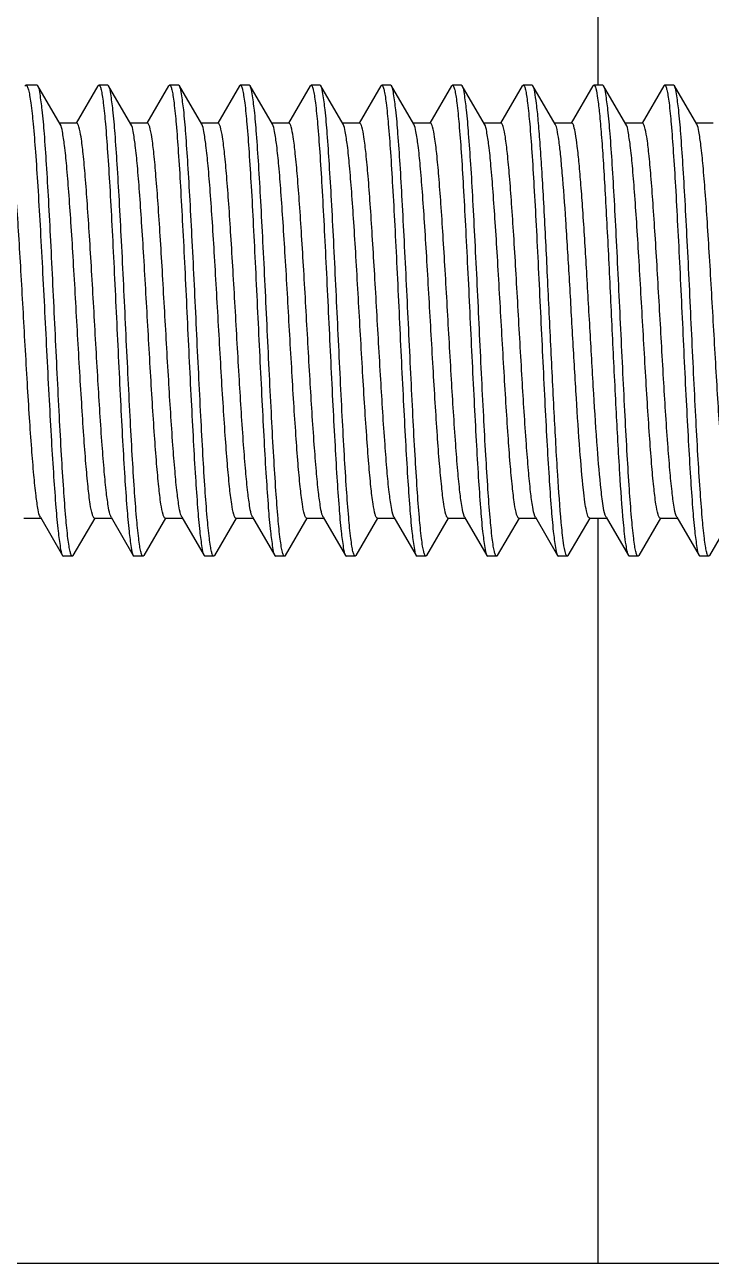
# Model space of a CAD drawing. Extents: x 27938 to 1507990, y 110129 to 923079.
# Drawn here: x 529114.6 to 529244.2, y 358398.4 to 358632.2 of the extents above; entities that cross this region are included whole.
import ezdxf

# ---------------------------------------------------------------- set-up
doc = ezdxf.new("R2010")
doc.units = 0
doc.header["$LTSCALE"] = 1000
doc.header["$MEASUREMENT"] = 0

msp = doc.modelspace()

# ---------------------------------------------------------------- linework, layer by layer
at = {"linetype": 'Continuous'}
for p, q in [((529222.79, 358620.85), (529222.79, 358754.31)), ((529114.6, 358620.66), (529114.81, 358620.85)), ((529116.91, 358620.85), (529114.81, 358620.85)), ((529116.91, 358620.85), (529114.81, 358620.85)), ((529114.81, 358620.85), (529114.84, 358620.84)), ((529117.08, 358620.7), (529116.91, 358620.85)), ((529121.29, 358613.46), (529117.08, 358620.7)), ((529128.41, 358620.69), (529124.32, 358613.64)), ((529128.41, 358620.69), (529128.58, 358620.85)), ((529130.26, 358620.85), (529128.58, 358620.85)), ((529130.26, 358620.85), (529128.58, 358620.85)), ((529128.58, 358620.85), (529128.61, 358620.84)), ((529130.43, 358620.7), (529130.26, 358620.85)), ((529134.64, 358613.46), (529130.43, 358620.7)), ((529141.75, 358620.69), (529137.66, 358613.64)), ((529141.75, 358620.69), (529141.93, 358620.85)), ((529143.6, 358620.85), (529141.93, 358620.85)), ((529143.6, 358620.85), (529141.93, 358620.85)), ((529141.93, 358620.85), (529141.95, 358620.84)), ((529143.78, 358620.7), (529143.6, 358620.85)), ((529147.99, 358613.46), (529143.78, 358620.7)), ((529155.1, 358620.69), (529151.01, 358613.64)), ((529155.1, 358620.69), (529155.28, 358620.85)), ((529156.95, 358620.85), (529155.28, 358620.85)), ((529156.95, 358620.85), (529155.28, 358620.85)), ((529155.28, 358620.85), (529155.3, 358620.84)), ((529157.12, 358620.7), (529156.95, 358620.85)), ((529161.33, 358613.46), (529157.12, 358620.7)), ((529168.45, 358620.69), (529164.36, 358613.64)), ((529168.45, 358620.69), (529168.62, 358620.85)), ((529170.29, 358620.85), (529168.62, 358620.85)), ((529170.29, 358620.85), (529168.62, 358620.85)), ((529168.62, 358620.85), (529168.65, 358620.84)), ((529170.47, 358620.7), (529170.29, 358620.85)), ((529174.68, 358613.46), (529170.47, 358620.7)), ((529181.79, 358620.69), (529177.7, 358613.64)), ((529181.79, 358620.69), (529181.97, 358620.85)), ((529183.64, 358620.85), (529181.97, 358620.85)), ((529183.64, 358620.85), (529181.97, 358620.85)), ((529181.97, 358620.85), (529181.99, 358620.84)), ((529183.81, 358620.7), (529183.64, 358620.85)), ((529188.03, 358613.46), (529183.81, 358620.7)), ((529195.14, 358620.69), (529191.05, 358613.64)), ((529195.14, 358620.69), (529195.31, 358620.85)), ((529196.99, 358620.85), (529195.31, 358620.85)), ((529196.99, 358620.85), (529195.31, 358620.85)), ((529195.31, 358620.85), (529195.34, 358620.84)), ((529197.16, 358620.7), (529196.99, 358620.85)), ((529201.37, 358613.46), (529197.16, 358620.7)), ((529208.49, 358620.69), (529204.4, 358613.64)), ((529208.49, 358620.69), (529208.66, 358620.85)), ((529210.33, 358620.85), (529208.66, 358620.85)), ((529210.33, 358620.85), (529208.66, 358620.85)), ((529208.66, 358620.85), (529208.69, 358620.84)), ((529210.51, 358620.7), (529210.33, 358620.85)), ((529214.72, 358613.46), (529210.51, 358620.7)), ((529221.83, 358620.69), (529217.74, 358613.64)), ((529221.83, 358620.69), (529222.01, 358620.85)), ((529223.68, 358620.85), (529222.01, 358620.85)), ((529223.68, 358620.85), (529222.01, 358620.85)), ((529222.01, 358620.85), (529222.03, 358620.84)), ((529223.85, 358620.7), (529223.68, 358620.85)), ((529228.06, 358613.46), (529223.85, 358620.7)), ((529235.18, 358620.69), (529231.09, 358613.64)), ((529235.18, 358620.69), (529235.35, 358620.85)), ((529237.03, 358620.85), (529235.35, 358620.85)), ((529237.03, 358620.85), (529235.35, 358620.85)), ((529235.35, 358620.85), (529235.38, 358620.84)), ((529237.2, 358620.7), (529237.03, 358620.85)), ((529241.41, 358613.46), (529237.2, 358620.7)), ((529124.42, 358613.64), (529121.19, 358613.64)), ((529137.77, 358613.64), (529134.54, 358613.64)), ((529151.12, 358613.64), (529147.88, 358613.64)), ((529164.46, 358613.64), (529161.23, 358613.64)), ((529177.81, 358613.64), (529174.58, 358613.64)), ((529191.15, 358613.64), (529187.92, 358613.64)), ((529204.5, 358613.64), (529201.27, 358613.64)), ((529217.85, 358613.64), (529214.61, 358613.64)), ((529231.19, 358613.64), (529227.96, 358613.64)), ((529244.54, 358613.64), (529241.31, 358613.64)), ((529114.41, 358539.06), (529117.64, 358539.06)), ((529117.54, 358539.24), (529121.72, 358532.03)), ((529123.76, 358532.02), (529127.86, 358539.08)), ((529127.76, 358539.08), (529130.99, 358539.08)), ((529130.89, 358539.26), (529130.81, 358539.43)), ((529130.89, 358539.26), (529135.08, 358532.02)), ((529137.1, 358532.02), (529141.21, 358539.08)), ((529141.11, 358539.08), (529144.34, 358539.08)), ((529144.23, 358539.26), (529144.15, 358539.43)), ((529144.23, 358539.26), (529148.43, 358532.02)), ((529150.45, 358532.02), (529154.56, 358539.08)), ((529154.45, 358539.08), (529157.68, 358539.08)), ((529157.58, 358539.26), (529157.49, 358539.44)), ((529157.58, 358539.26), (529161.77, 358532.02)), ((529163.8, 358532.02), (529167.9, 358539.08)), ((529167.8, 358539.08), (529171.03, 358539.08)), ((529170.93, 358539.26), (529170.83, 358539.45)), ((529170.93, 358539.26), (529175.12, 358532.02)), ((529177.14, 358532.02), (529181.25, 358539.08)), ((529181.14, 358539.08), (529184.38, 358539.08)), ((529184.27, 358539.26), (529184.18, 358539.46)), ((529184.27, 358539.26), (529188.47, 358532.02)), ((529190.49, 358532.02), (529194.59, 358539.08)), ((529194.49, 358539.08), (529197.72, 358539.08)), ((529197.62, 358539.26), (529197.52, 358539.47)), ((529197.62, 358539.26), (529201.81, 358532.02)), ((529203.83, 358532.02), (529207.94, 358539.08)), ((529207.84, 358539.08), (529211.07, 358539.08)), ((529210.96, 358539.26), (529210.86, 358539.48)), ((529210.96, 358539.26), (529215.16, 358532.02)), ((529217.18, 358532.02), (529221.29, 358539.08)), ((529221.18, 358539.08), (529224.42, 358539.08)), ((529222.79, 358398.41), (529222.79, 358539.08)), ((529224.31, 358539.26), (529228.51, 358532.02)), ((529230.53, 358532.02), (529234.63, 358539.08)), ((529234.53, 358539.08), (529237.76, 358539.08)), ((529237.66, 358539.26), (529237.55, 358539.5)), ((529237.66, 358539.26), (529241.85, 358532.02)), ((529243.87, 358532.02), (529247.98, 358539.08)), ((529121.72, 358532.03), (529121.9, 358531.87)), ((529123.58, 358531.87), (529121.9, 358531.87)), ((529123.58, 358531.87), (529121.9, 358531.87)), ((529123.58, 358531.87), (529123.56, 358531.87)), ((529123.76, 358532.02), (529123.58, 358531.87)), ((529135.08, 358532.02), (529135.26, 358531.87)), ((529136.93, 358531.87), (529135.26, 358531.87)), ((529136.93, 358531.87), (529135.26, 358531.87)), ((529136.93, 358531.87), (529136.9, 358531.87)), ((529137.1, 358532.02), (529136.93, 358531.87)), ((529148.43, 358532.02), (529148.6, 358531.87)), ((529150.27, 358531.87), (529148.6, 358531.87)), ((529150.27, 358531.87), (529148.6, 358531.87)), ((529150.27, 358531.87), (529150.25, 358531.87)), ((529150.45, 358532.02), (529150.27, 358531.87)), ((529161.77, 358532.02), (529161.95, 358531.87)), ((529163.62, 358531.87), (529161.95, 358531.87)), ((529163.62, 358531.87), (529161.95, 358531.87)), ((529163.8, 358532.02), (529163.74, 358531.94)), ((529175.12, 358532.02), (529175.3, 358531.87)), ((529176.97, 358531.87), (529175.3, 358531.87)), ((529176.97, 358531.87), (529175.3, 358531.87)), ((529176.97, 358531.87), (529176.94, 358531.87)), ((529177.14, 358532.02), (529176.97, 358531.87)), ((529188.47, 358532.02), (529188.64, 358531.87)), ((529190.31, 358531.87), (529188.64, 358531.87)), ((529190.31, 358531.87), (529188.64, 358531.87)), ((529190.31, 358531.87), (529190.29, 358531.87)), ((529190.49, 358532.02), (529190.31, 358531.87)), ((529201.81, 358532.02), (529201.99, 358531.87)), ((529203.66, 358531.87), (529201.99, 358531.87)), ((529203.66, 358531.87), (529201.99, 358531.87)), ((529203.66, 358531.87), (529203.64, 358531.87)), ((529203.83, 358532.02), (529203.66, 358531.87)), ((529215.16, 358532.02), (529215.33, 358531.87)), ((529217.01, 358531.87), (529215.33, 358531.87)), ((529217.01, 358531.87), (529215.33, 358531.87)), ((529217.18, 358532.02), (529217.01, 358531.87)), ((529228.51, 358532.02), (529228.68, 358531.87)), ((529230.35, 358531.87), (529228.68, 358531.87)), ((529230.35, 358531.87), (529228.68, 358531.87)), ((529230.35, 358531.87), (529230.33, 358531.87)), ((529230.53, 358532.02), (529230.35, 358531.87)), ((529241.85, 358532.02), (529242.03, 358531.87)), ((529243.7, 358531.87), (529242.03, 358531.87)), ((529243.7, 358531.87), (529242.03, 358531.87)), ((529243.7, 358531.87), (529243.67, 358531.87)), ((529243.87, 358532.02), (529243.7, 358531.87)), ((525909.35, 358398.41), (529265.15, 358398.41))]:
    msp.add_line(p, q, dxfattribs=at)
for points, knots in [([(529114.84, 358620.84), (529114.95, 358620.82), (529115.14, 358620.47), (529115.33, 358619.84), (529115.54, 358618.77), (529115.86, 358616.64), (529116.23, 358613.06), (529116.65, 358607.83), (529117.08, 358601.45), (529117.5, 358594.17), (529117.93, 358586.24), (529118.49, 358575.23), (529119.03, 358564.33), (529119.6, 358553.96), (529120.01, 358547.21), (529120.43, 358541.51), (529120.79, 358537.05), (529121.23, 358534.06), (529121.45, 358532.48), (529121.72, 358532.03)], [0, 0, 0, 0, 0.003757, 0.011459, 0.023431, 0.039645, 0.084295, 0.143914, 0.216389, 0.299127, 0.389148, 0.483213, 0.6699, 0.755792, 0.832518, 0.897325, 0.947898, 0.982465, 1, 1, 1, 1]), ([(529123.56, 358531.87), (529123.45, 358531.9), (529123.29, 358532.26), (529123.12, 358532.88), (529122.92, 358533.95), (529122.63, 358536.08), (529122.29, 358539.66), (529121.9, 358544.91), (529121.51, 358551.29), (529121.11, 358558.58), (529120.72, 358566.51), (529120.19, 358577.53), (529119.67, 358588.43), (529119.13, 358598.81), (529118.74, 358605.56), (529118.34, 358611.24), (529117.98, 358615.7), (529117.56, 358618.67), (529117.34, 358620.25), (529117.08, 358620.7)], [0, 0, 0, 0, 0.003606, 0.011247, 0.023193, 0.039402, 0.084085, 0.143775, 0.216346, 0.299193, 0.389328, 0.483499, 0.670339, 0.756262, 0.83298, 0.897737, 0.948216, 0.982646, 1, 1, 1, 1]), ([(529128.61, 358620.84), (529128.71, 358620.82), (529128.88, 358620.46), (529129.05, 358619.84), (529129.25, 358618.76), (529129.54, 358616.63), (529129.88, 358613.05), (529130.26, 358607.81), (529130.66, 358601.43), (529131.05, 358594.14), (529131.45, 358586.21), (529131.98, 358575.19), (529132.49, 358564.29), (529133.04, 358553.92), (529133.43, 358547.16), (529133.83, 358541.48), (529134.18, 358537.02), (529134.6, 358534.05), (529134.82, 358532.47), (529135.08, 358532.02)], [0, 0, 0, 0, 0.003609, 0.011254, 0.023202, 0.039414, 0.084098, 0.143785, 0.216347, 0.299182, 0.389307, 0.483468, 0.670283, 0.756201, 0.832921, 0.897684, 0.948173, 0.982621, 1, 1, 1, 1]), ([(529136.9, 358531.87), (529136.8, 358531.9), (529136.63, 358532.26), (529136.46, 358532.88), (529136.27, 358533.95), (529135.98, 358536.08), (529135.64, 358539.66), (529135.25, 358544.91), (529134.86, 358551.29), (529134.46, 358558.58), (529134.06, 358566.51), (529133.53, 358577.54), (529133.02, 358588.43), (529132.47, 358598.81), (529132.08, 358605.56), (529131.68, 358611.25), (529131.33, 358615.7), (529130.91, 358618.67), (529130.69, 358620.25), (529130.43, 358620.7)], [0, 0, 0, 0, 0.003606, 0.011248, 0.023196, 0.039406, 0.08409, 0.14378, 0.216353, 0.299202, 0.389339, 0.483509, 0.670349, 0.756274, 0.832992, 0.897745, 0.94822, 0.982647, 1, 1, 1, 1]), ([(529141.95, 358620.84), (529142.06, 358620.82), (529142.22, 358620.46), (529142.4, 358619.84), (529142.59, 358618.76), (529142.88, 358616.63), (529143.22, 358613.05), (529143.61, 358607.81), (529144, 358601.43), (529144.4, 358594.14), (529144.8, 358586.21), (529145.32, 358575.19), (529145.84, 358564.29), (529146.38, 358553.92), (529146.77, 358547.16), (529147.17, 358541.48), (529147.53, 358537.02), (529147.95, 358534.05), (529148.17, 358532.47), (529148.43, 358532.02)], [0, 0, 0, 0, 0.00361, 0.011255, 0.023203, 0.039413, 0.084095, 0.143779, 0.21634, 0.299177, 0.389304, 0.483466, 0.67028, 0.7562, 0.832922, 0.897683, 0.948172, 0.982621, 1, 1, 1, 1]), ([(529150.25, 358531.87), (529150.15, 358531.9), (529149.98, 358532.26), (529149.81, 358532.88), (529149.61, 358533.95), (529149.32, 358536.09), (529148.98, 358539.67), (529148.59, 358544.91), (529148.2, 358551.29), (529147.81, 358558.58), (529147.41, 358566.51), (529146.88, 358577.54), (529146.37, 358588.43), (529145.82, 358598.81), (529145.43, 358605.56), (529145.03, 358611.24), (529144.68, 358615.7), (529144.25, 358618.67), (529144.04, 358620.25), (529143.78, 358620.7)], [0, 0, 0, 0, 0.003608, 0.011252, 0.023201, 0.039413, 0.084102, 0.143795, 0.216368, 0.299214, 0.389348, 0.483518, 0.670348, 0.756266, 0.832983, 0.897738, 0.948215, 0.982646, 1, 1, 1, 1]), ([(529155.3, 358620.84), (529155.41, 358620.82), (529155.57, 358620.46), (529155.74, 358619.83), (529155.94, 358618.76), (529156.23, 358616.63), (529156.57, 358613.05), (529156.96, 358607.81), (529157.35, 358601.42), (529157.75, 358594.14), (529158.14, 358586.2), (529158.67, 358575.18), (529159.19, 358564.29), (529159.73, 358553.91), (529160.12, 358547.16), (529160.52, 358541.48), (529160.87, 358537.02), (529161.3, 358534.05), (529161.52, 358532.47), (529161.77, 358532.02)], [0, 0, 0, 0, 0.003613, 0.011263, 0.023216, 0.039432, 0.084123, 0.143814, 0.216379, 0.299214, 0.389334, 0.48349, 0.670297, 0.756209, 0.832924, 0.897683, 0.948172, 0.982621, 1, 1, 1, 1]), ([(529163.62, 358531.87), (529163.53, 358531.87), (529163.33, 358532.21), (529163.18, 358532.79), (529162.98, 358533.82), (529162.69, 358535.91), (529162.35, 358539.44), (529161.96, 358544.65), (529161.56, 358551.01), (529161.17, 358558.3), (529160.77, 358566.24), (529160.37, 358574.55), (529159.97, 358582.93), (529159.57, 358591.07), (529159.17, 358598.67), (529158.78, 358605.46), (529158.38, 358611.18), (529158.03, 358615.67), (529157.6, 358618.66), (529157.38, 358620.25), (529157.12, 358620.7)], [0, 0, 0, 0, 0.00322, 0.0104, 0.021911, 0.037724, 0.081755, 0.140992, 0.213311, 0.2961, 0.386351, 0.480779, 0.575948, 0.668406, 0.754791, 0.831959, 0.897113, 0.947909, 0.982553, 1, 1, 1, 1]), ([(529168.65, 358620.84), (529168.75, 358620.82), (529168.92, 358620.46), (529169.09, 358619.83), (529169.28, 358618.76), (529169.57, 358616.63), (529169.92, 358613.05), (529170.3, 358607.81), (529170.7, 358601.43), (529171.09, 358594.14), (529171.49, 358586.21), (529172.02, 358575.19), (529172.53, 358564.29), (529173.08, 358553.91), (529173.47, 358547.16), (529173.87, 358541.48), (529174.22, 358537.02), (529174.64, 358534.05), (529174.86, 358532.47), (529175.12, 358532.02)], [0, 0, 0, 0, 0.003611, 0.011258, 0.023208, 0.03942, 0.084105, 0.14379, 0.216353, 0.299191, 0.389315, 0.483472, 0.67029, 0.756211, 0.83293, 0.897689, 0.948176, 0.982622, 1, 1, 1, 1]), ([(529176.94, 358531.87), (529176.84, 358531.9), (529176.67, 358532.26), (529176.5, 358532.88), (529176.31, 358533.95), (529176.02, 358536.08), (529175.67, 358539.66), (529175.29, 358544.91), (529174.89, 358551.29), (529174.5, 358558.58), (529174.1, 358566.51), (529173.57, 358577.53), (529173.06, 358588.43), (529172.51, 358598.81), (529172.12, 358605.56), (529171.72, 358611.24), (529171.37, 358615.7), (529170.95, 358618.67), (529170.73, 358620.25), (529170.47, 358620.7)], [0, 0, 0, 0, 0.003604, 0.011244, 0.023189, 0.039398, 0.084082, 0.143773, 0.216343, 0.29919, 0.389329, 0.483504, 0.67034, 0.756264, 0.832985, 0.897741, 0.948217, 0.982646, 1, 1, 1, 1]), ([(529181.99, 358620.84), (529182.1, 358620.82), (529182.26, 358620.46), (529182.44, 358619.83), (529182.63, 358618.76), (529182.92, 358616.63), (529183.26, 358613.05), (529183.65, 358607.81), (529184.04, 358601.43), (529184.44, 358594.14), (529184.83, 358586.21), (529185.36, 358575.19), (529185.88, 358564.29), (529186.42, 358553.92), (529186.81, 358547.16), (529187.21, 358541.48), (529187.57, 358537.02), (529187.99, 358534.05), (529188.21, 358532.47), (529188.47, 358532.02)], [0, 0, 0, 0, 0.003611, 0.011257, 0.023207, 0.039418, 0.084101, 0.143787, 0.21635, 0.299186, 0.389306, 0.483464, 0.670281, 0.756199, 0.832917, 0.89768, 0.948171, 0.982621, 1, 1, 1, 1]), ([(529190.29, 358531.87), (529190.18, 358531.9), (529190.02, 358532.26), (529189.85, 358532.88), (529189.65, 358533.95), (529189.36, 358536.08), (529189.02, 358539.66), (529188.63, 358544.91), (529188.24, 358551.29), (529187.84, 358558.58), (529187.45, 358566.51), (529186.92, 358577.53), (529186.4, 358588.43), (529185.86, 358598.81), (529185.47, 358605.56), (529185.07, 358611.24), (529184.72, 358615.7), (529184.29, 358618.67), (529184.07, 358620.25), (529183.81, 358620.7)], [0, 0, 0, 0, 0.003605, 0.011246, 0.023191, 0.0394, 0.084084, 0.143776, 0.216347, 0.299194, 0.38933, 0.483503, 0.670342, 0.756264, 0.832983, 0.89774, 0.948218, 0.982647, 1, 1, 1, 1]), ([(529195.34, 358620.84), (529195.44, 358620.82), (529195.61, 358620.46), (529195.78, 358619.83), (529195.98, 358618.76), (529196.27, 358616.63), (529196.61, 358613.05), (529197, 358607.81), (529197.39, 358601.43), (529197.78, 358594.14), (529198.18, 358586.21), (529198.71, 358575.19), (529199.22, 358564.29), (529199.77, 358553.92), (529200.16, 358547.16), (529200.56, 358541.48), (529200.91, 358537.02), (529201.34, 358534.05), (529201.55, 358532.47), (529201.81, 358532.02)], [0, 0, 0, 0, 0.00361, 0.011256, 0.023205, 0.039417, 0.084101, 0.143788, 0.216352, 0.299186, 0.389308, 0.483468, 0.670285, 0.756201, 0.83292, 0.897682, 0.948173, 0.982622, 1, 1, 1, 1]), ([(529203.64, 358531.87), (529203.53, 358531.9), (529203.36, 358532.26), (529203.19, 358532.88), (529203, 358533.95), (529202.71, 358536.08), (529202.37, 358539.66), (529201.98, 358544.91), (529201.59, 358551.29), (529201.19, 358558.58), (529200.79, 358566.51), (529200.27, 358577.53), (529199.75, 358588.43), (529199.21, 358598.81), (529198.82, 358605.56), (529198.41, 358611.24), (529198.06, 358615.7), (529197.64, 358618.67), (529197.42, 358620.25), (529197.16, 358620.7)], [0, 0, 0, 0, 0.003606, 0.011247, 0.023193, 0.039402, 0.084085, 0.143775, 0.216347, 0.299194, 0.389328, 0.483499, 0.670339, 0.756262, 0.83298, 0.897737, 0.948216, 0.982646, 1, 1, 1, 1]), ([(529208.69, 358620.84), (529208.79, 358620.82), (529208.96, 358620.46), (529209.13, 358619.84), (529209.32, 358618.76), (529209.61, 358616.63), (529209.95, 358613.05), (529210.34, 358607.81), (529210.73, 358601.43), (529211.13, 358594.14), (529211.53, 358586.21), (529212.05, 358575.19), (529212.57, 358564.29), (529213.11, 358553.92), (529213.5, 358547.16), (529213.91, 358541.48), (529214.26, 358537.02), (529214.68, 358534.05), (529214.9, 358532.47), (529215.16, 358532.02)], [0, 0, 0, 0, 0.003609, 0.011254, 0.023202, 0.039413, 0.084098, 0.143785, 0.216347, 0.299181, 0.389307, 0.483468, 0.670283, 0.7562, 0.832921, 0.897683, 0.948173, 0.982621, 1, 1, 1, 1]), ([(529215.86, 358538.23), (529215.58, 358541.22), (529215.1, 358548.15), (529214.48, 358559.6), (529213.84, 358572.7), (529213.2, 358586.15), (529212.66, 358596.99), (529212.2, 358604.84), (529211.88, 358609.77), (529211.55, 358613.87), (529211.24, 358617.06), (529210.91, 358619.22), (529210.7, 358620.36), (529210.51, 358620.7)], [0, 0, 0, 0, 0.108797, 0.252163, 0.416078, 0.584483, 0.740878, 0.809691, 0.869935, 0.920138, 0.959081, 0.985857, 1, 1, 1, 1]), ([(529222.03, 358620.84), (529222.11, 358620.82), (529222.26, 358620.57), (529222.51, 358619.78), (529222.79, 358618), (529223.11, 358615.14), (529223.44, 358611.23), (529223.78, 358606.43), (529224.11, 358600.84), (529224.45, 358594.61), (529224.91, 358585.51), (529225.46, 358573.84), (529226.11, 358560.34), (529226.76, 358548.5), (529227.24, 358541.32), (529227.53, 358538.23)], [0, 0, 0, 0, 0.003066, 0.009179, 0.031386, 0.066684, 0.114239, 0.172843, 0.240983, 0.316896, 0.398604, 0.570787, 0.739704, 0.887881, 1, 1, 1, 1]), ([(529230.33, 358531.87), (529230.22, 358531.9), (529230.06, 358532.26), (529229.89, 358532.88), (529229.69, 358533.95), (529229.4, 358536.09), (529229.06, 358539.67), (529228.67, 358544.91), (529228.28, 358551.29), (529227.88, 358558.58), (529227.49, 358566.52), (529226.96, 358577.54), (529226.44, 358588.43), (529225.9, 358598.81), (529225.51, 358605.56), (529225.11, 358611.24), (529224.75, 358615.7), (529224.33, 358618.67), (529224.11, 358620.25), (529223.85, 358620.7)], [0, 0, 0, 0, 0.003608, 0.011253, 0.023202, 0.039415, 0.084106, 0.143801, 0.216374, 0.299221, 0.389354, 0.483524, 0.670354, 0.756271, 0.832987, 0.89774, 0.948216, 0.982646, 1, 1, 1, 1]), ([(529235.38, 358620.84), (529235.48, 358620.82), (529235.65, 358620.46), (529235.82, 358619.83), (529236.02, 358618.76), (529236.31, 358616.63), (529236.65, 358613.05), (529237.03, 358607.81), (529237.43, 358601.42), (529237.82, 358594.14), (529238.22, 358586.2), (529238.75, 358575.18), (529239.26, 358564.29), (529239.81, 358553.92), (529240.2, 358547.16), (529240.6, 358541.48), (529240.95, 358537.02), (529241.37, 358534.05), (529241.59, 358532.47), (529241.85, 358532.02)], [0, 0, 0, 0, 0.003613, 0.011262, 0.023215, 0.039429, 0.084119, 0.143808, 0.216372, 0.299207, 0.389327, 0.483483, 0.670291, 0.756204, 0.832921, 0.897681, 0.948171, 0.982621, 1, 1, 1, 1]), ([(529243.67, 358531.87), (529243.57, 358531.9), (529243.4, 358532.26), (529243.23, 358532.88), (529243.04, 358533.95), (529242.75, 358536.08), (529242.41, 358539.66), (529242.02, 358544.9), (529241.62, 358551.29), (529241.23, 358558.58), (529240.83, 358566.51), (529240.3, 358577.53), (529239.79, 358588.43), (529239.24, 358598.81), (529238.85, 358605.56), (529238.45, 358611.24), (529238.1, 358615.7), (529237.68, 358618.67), (529237.46, 358620.25), (529237.2, 358620.7)], [0, 0, 0, 0, 0.003604, 0.011244, 0.023189, 0.039397, 0.084077, 0.143765, 0.216335, 0.299184, 0.389325, 0.4835, 0.670337, 0.756263, 0.832984, 0.89774, 0.948216, 0.982646, 1, 1, 1, 1]), ([(529117.54, 358539.24), (529117.3, 358539.65), (529117.05, 358541.06), (529116.64, 358543.69), (529116.27, 358547.57), (529115.87, 358552.48), (529115.48, 358558.27), (529114.93, 358567.11), (529114.41, 358576.36), (529113.88, 358585.67), (529113.49, 358592.33), (529113.09, 358598.43), (529112.7, 358603.74), (529112.31, 358608.09), (529111.95, 358611.28), (529111.6, 358613.26), (529111.34, 358614.11), (529111.14, 358614.38), (529111.05, 358614.38)], [0, 0, 0, 0, 0.019043, 0.055063, 0.107001, 0.173025, 0.250754, 0.337372, 0.524516, 0.618282, 0.707667, 0.789473, 0.860794, 0.919118, 0.962435, 0.989361, 0.996538, 1, 1, 1, 1]), ([(529127.76, 358539.08), (529127.67, 358539.08), (529127.48, 358539.34), (529127.21, 358540.2), (529126.86, 358542.17), (529126.49, 358545.35), (529126.1, 358549.68), (529125.71, 358554.96), (529125.32, 358561.02), (529124.92, 358567.63), (529124.39, 358576.85), (529123.88, 358585.99), (529123.34, 358594.71), (529122.94, 358600.42), (529122.55, 358605.26), (529122.18, 358609.07), (529121.78, 358611.67), (529121.53, 358613.05), (529121.29, 358613.46)], [0, 0, 0, 0, 0.003515, 0.010772, 0.037949, 0.081609, 0.140308, 0.211978, 0.294061, 0.383612, 0.477415, 0.664253, 0.750571, 0.827952, 0.893624, 0.945254, 0.981055, 1, 1, 1, 1]), ([(529130.81, 358539.43), (529130.59, 358539.93), (529130.33, 358541.43), (529129.94, 358544.23), (529129.57, 358548.18), (529129.01, 358555.25), (529128.37, 358565.6), (529127.75, 358576.6), (529127.22, 358585.69), (529126.83, 358592.18), (529126.44, 358598.12), (529126.06, 358603.29), (529125.67, 358607.52), (529125.31, 358610.63), (529124.96, 358612.55), (529124.7, 358613.39), (529124.51, 358613.64), (529124.42, 358613.64)], [0, 0, 0, 0, 0.022063, 0.06049, 0.11412, 0.18113, 0.345581, 0.531057, 0.623641, 0.711784, 0.792398, 0.862665, 0.920141, 0.962854, 0.989435, 0.996539, 1, 1, 1, 1]), ([(529141.11, 358539.08), (529141.02, 358539.08), (529140.82, 358539.34), (529140.56, 358540.2), (529140.2, 358542.17), (529139.84, 358545.35), (529139.45, 358549.68), (529139.06, 358554.96), (529138.66, 358561.02), (529138.27, 358567.63), (529137.74, 358576.85), (529137.22, 358585.99), (529136.68, 358594.71), (529136.29, 358600.42), (529135.89, 358605.26), (529135.53, 358609.07), (529135.13, 358611.67), (529134.88, 358613.05), (529134.64, 358613.46)], [0, 0, 0, 0, 0.003515, 0.010772, 0.037949, 0.081609, 0.140308, 0.211978, 0.294061, 0.383612, 0.477415, 0.664253, 0.750571, 0.827952, 0.893624, 0.945254, 0.981055, 1, 1, 1, 1]), ([(529144.15, 358539.43), (529143.94, 358539.94), (529143.67, 358541.45), (529143.28, 358544.26), (529142.91, 358548.21), (529142.36, 358555.29), (529141.71, 358565.64), (529141.09, 358576.63), (529140.57, 358585.72), (529140.18, 358592.21), (529139.79, 358598.14), (529139.4, 358603.3), (529139.02, 358607.53), (529138.66, 358610.63), (529138.31, 358612.55), (529138.05, 358613.39), (529137.86, 358613.64), (529137.77, 358613.64)], [0, 0, 0, 0, 0.022202, 0.060746, 0.114464, 0.181532, 0.346016, 0.531431, 0.623962, 0.712042, 0.792591, 0.862796, 0.920218, 0.962889, 0.989444, 0.996541, 1, 1, 1, 1]), ([(529154.45, 358539.08), (529154.36, 358539.08), (529154.17, 358539.34), (529153.91, 358540.2), (529153.55, 358542.17), (529153.19, 358545.35), (529152.8, 358549.68), (529152.41, 358554.96), (529152.01, 358561.02), (529151.61, 358567.63), (529151.09, 358576.85), (529150.57, 358585.99), (529150.03, 358594.71), (529149.64, 358600.42), (529149.24, 358605.26), (529148.88, 358609.07), (529148.47, 358611.67), (529148.22, 358613.05), (529147.99, 358613.46)], [0, 0, 0, 0, 0.003515, 0.010772, 0.037949, 0.081609, 0.140308, 0.211978, 0.294061, 0.383612, 0.477415, 0.664253, 0.750571, 0.827952, 0.893624, 0.945254, 0.981055, 1, 1, 1, 1]), ([(529157.49, 358539.44), (529157.28, 358539.96), (529157.01, 358541.47), (529156.63, 358544.29), (529156.26, 358548.25), (529155.7, 358555.32), (529155.06, 358565.68), (529154.44, 358576.66), (529153.91, 358585.75), (529153.52, 358592.23), (529153.13, 358598.15), (529152.75, 358603.31), (529152.36, 358607.53), (529152, 358610.63), (529151.65, 358612.55), (529151.39, 358613.39), (529151.2, 358613.64), (529151.12, 358613.64)], [0, 0, 0, 0, 0.022341, 0.061001, 0.114807, 0.181934, 0.346451, 0.531804, 0.624281, 0.7123, 0.792784, 0.862927, 0.920295, 0.962925, 0.989453, 0.996544, 1, 1, 1, 1]), ([(529167.8, 358539.08), (529167.71, 358539.08), (529167.52, 358539.34), (529167.25, 358540.2), (529166.9, 358542.17), (529166.53, 358545.35), (529166.14, 358549.68), (529165.75, 358554.97), (529165.36, 358561.02), (529164.96, 358567.63), (529164.43, 358576.85), (529163.92, 358585.99), (529163.37, 358594.71), (529162.98, 358600.42), (529162.59, 358605.26), (529162.22, 358609.07), (529161.82, 358611.67), (529161.57, 358613.05), (529161.33, 358613.46)], [0, 0, 0, 0, 0.003517, 0.010775, 0.037956, 0.081619, 0.140319, 0.211991, 0.294074, 0.383625, 0.477427, 0.664262, 0.750578, 0.827956, 0.893627, 0.945255, 0.981055, 1, 1, 1, 1]), ([(529170.83, 358539.45), (529170.62, 358539.97), (529170.35, 358541.49), (529169.97, 358544.32), (529169.6, 358548.28), (529169.04, 358555.36), (529168.4, 358565.71), (529167.78, 358576.7), (529167.26, 358585.78), (529166.87, 358592.25), (529166.48, 358598.17), (529166.09, 358603.32), (529165.71, 358607.54), (529165.35, 358610.64), (529165, 358612.55), (529164.74, 358613.39), (529164.55, 358613.64), (529164.46, 358613.64)], [0, 0, 0, 0, 0.02248, 0.061256, 0.11515, 0.182336, 0.346885, 0.532177, 0.624601, 0.712557, 0.792976, 0.863058, 0.920372, 0.96296, 0.989462, 0.996546, 1, 1, 1, 1]), ([(529181.14, 358539.08), (529181.06, 358539.08), (529180.86, 358539.34), (529180.6, 358540.2), (529180.24, 358542.17), (529179.88, 358545.35), (529179.49, 358549.68), (529179.1, 358554.96), (529178.7, 358561.02), (529178.31, 358567.63), (529177.78, 358576.85), (529177.26, 358585.99), (529176.72, 358594.71), (529176.33, 358600.42), (529175.93, 358605.26), (529175.57, 358609.07), (529175.16, 358611.67), (529174.92, 358613.05), (529174.68, 358613.46)], [0, 0, 0, 0, 0.003516, 0.010772, 0.037949, 0.081609, 0.140308, 0.211978, 0.294061, 0.383612, 0.477416, 0.664254, 0.750571, 0.827952, 0.893624, 0.945254, 0.981055, 1, 1, 1, 1]), ([(529184.18, 358539.46), (529183.97, 358539.98), (529183.7, 358541.51), (529183.31, 358544.34), (529182.94, 358548.31), (529182.39, 358555.4), (529181.75, 358565.75), (529181.12, 358576.73), (529180.6, 358585.8), (529180.21, 358592.27), (529179.82, 358598.19), (529179.44, 358603.33), (529179.05, 358607.55), (529178.7, 358610.64), (529178.35, 358612.55), (529178.09, 358613.39), (529177.89, 358613.64), (529177.81, 358613.64)], [0, 0, 0, 0, 0.022619, 0.06151, 0.115493, 0.182737, 0.347318, 0.53255, 0.624919, 0.712813, 0.793168, 0.863188, 0.920449, 0.962995, 0.989471, 0.996548, 1, 1, 1, 1]), ([(529194.49, 358539.08), (529194.4, 358539.08), (529194.21, 358539.34), (529193.94, 358540.2), (529193.59, 358542.17), (529193.23, 358545.35), (529192.83, 358549.68), (529192.44, 358554.96), (529192.05, 358561.02), (529191.65, 358567.63), (529191.12, 358576.85), (529190.61, 358585.99), (529190.07, 358594.71), (529189.68, 358600.42), (529189.28, 358605.26), (529188.91, 358609.07), (529188.51, 358611.67), (529188.26, 358613.05), (529188.03, 358613.46)], [0, 0, 0, 0, 0.003516, 0.010771, 0.037949, 0.081609, 0.140308, 0.211978, 0.294061, 0.383613, 0.477416, 0.664254, 0.750571, 0.827952, 0.893624, 0.945254, 0.981055, 1, 1, 1, 1]), ([(529197.52, 358539.47), (529197.31, 358540), (529197.04, 358541.52), (529196.66, 358544.37), (529196.29, 358548.35), (529195.73, 358555.43), (529195.09, 358565.79), (529194.47, 358576.76), (529193.95, 358585.83), (529193.56, 358592.29), (529193.17, 358598.2), (529192.78, 358603.34), (529192.4, 358607.55), (529192.04, 358610.65), (529191.69, 358612.55), (529191.43, 358613.39), (529191.24, 358613.64), (529191.15, 358613.64)], [0, 0, 0, 0, 0.022758, 0.061765, 0.115835, 0.183137, 0.34775, 0.532922, 0.625237, 0.713069, 0.79336, 0.863318, 0.920525, 0.96303, 0.98948, 0.99655, 1, 1, 1, 1]), ([(529207.84, 358539.08), (529207.75, 358539.08), (529207.55, 358539.34), (529207.29, 358540.2), (529206.94, 358542.17), (529206.57, 358545.35), (529206.18, 358549.68), (529205.79, 358554.96), (529205.4, 358561.02), (529205, 358567.63), (529204.47, 358576.85), (529203.96, 358585.99), (529203.41, 358594.71), (529203.02, 358600.42), (529202.63, 358605.26), (529202.26, 358609.07), (529201.86, 358611.67), (529201.61, 358613.05), (529201.37, 358613.46)], [0, 0, 0, 0, 0.003516, 0.010771, 0.037949, 0.081609, 0.140308, 0.211978, 0.294061, 0.383613, 0.477416, 0.664254, 0.750571, 0.827952, 0.893624, 0.945254, 0.981055, 1, 1, 1, 1]), ([(529210.86, 358539.48), (529210.65, 358540.01), (529210.38, 358541.54), (529210, 358544.4), (529209.63, 358548.38), (529209.07, 358555.47), (529208.43, 358565.82), (529207.81, 358576.79), (529207.29, 358585.86), (529206.9, 358592.32), (529206.51, 358598.22), (529206.13, 358603.35), (529205.74, 358607.56), (529205.39, 358610.65), (529205.04, 358612.56), (529204.78, 358613.39), (529204.59, 358613.64), (529204.5, 358613.64)], [0, 0, 0, 0, 0.022896, 0.062019, 0.116177, 0.183537, 0.348182, 0.533293, 0.625555, 0.713325, 0.793551, 0.863448, 0.920602, 0.963066, 0.989489, 0.996553, 1, 1, 1, 1]), ([(529220.03, 358544.41), (529219.76, 358546.89), (529219.29, 358552.66), (529218.66, 358562.18), (529218.03, 358573.08), (529217.4, 358584.29), (529216.77, 358594.74), (529216.22, 358602.49), (529215.75, 358607.55), (529215.44, 358610.27), (529215.12, 358612.15), (529214.9, 358613.15), (529214.72, 358613.46)], [0, 0, 0, 0, 0.108102, 0.250375, 0.413121, 0.580603, 0.736627, 0.866121, 0.916895, 0.956659, 0.984511, 1, 1, 1, 1]), ([(529223.37, 358544.41), (529223.08, 358547.01), (529222.59, 358553.06), (529221.95, 358563.03), (529221.29, 358574.41), (529220.64, 358585.98), (529220.07, 358595.21), (529219.6, 358601.77), (529219.26, 358605.79), (529218.93, 358608.98), (529218.6, 358611.47), (529218.32, 358612.73), (529218.05, 358613.64), (529217.85, 358613.64)], [0, 0, 0, 0, 0.112686, 0.261594, 0.431242, 0.603931, 0.761639, 0.829631, 0.887941, 0.935059, 0.969794, 0.991369, 1, 1, 1, 1]), ([(529234.53, 358539.08), (529234.44, 358539.08), (529234.25, 358539.34), (529233.98, 358540.2), (529233.63, 358542.17), (529233.26, 358545.35), (529232.87, 358549.68), (529232.48, 358554.96), (529232.09, 358561.02), (529231.69, 358567.63), (529231.16, 358576.85), (529230.65, 358585.99), (529230.11, 358594.71), (529229.71, 358600.42), (529229.32, 358605.26), (529228.95, 358609.07), (529228.55, 358611.67), (529228.3, 358613.05), (529228.06, 358613.46)], [0, 0, 0, 0, 0.003516, 0.010771, 0.037949, 0.081609, 0.140308, 0.211978, 0.294061, 0.383613, 0.477416, 0.664254, 0.750571, 0.827952, 0.893624, 0.945254, 0.981055, 1, 1, 1, 1]), ([(529237.55, 358539.5), (529237.34, 358540.04), (529237.07, 358541.58), (529236.69, 358544.45), (529236.32, 358548.45), (529235.76, 358555.54), (529235.12, 358565.9), (529234.5, 358576.86), (529233.98, 358585.91), (529233.59, 358592.36), (529233.2, 358598.25), (529232.82, 358603.38), (529232.44, 358607.58), (529232.08, 358610.66), (529231.73, 358612.56), (529231.47, 358613.39), (529231.28, 358613.64), (529231.19, 358613.64)], [0, 0, 0, 0, 0.023173, 0.062527, 0.116859, 0.184335, 0.349044, 0.534034, 0.626189, 0.713835, 0.793933, 0.863707, 0.920754, 0.963136, 0.989507, 0.996557, 1, 1, 1, 1]), ([(529247.88, 358539.08), (529247.79, 358539.08), (529247.59, 358539.34), (529247.33, 358540.2), (529246.97, 358542.17), (529246.61, 358545.35), (529246.22, 358549.68), (529245.83, 358554.96), (529245.43, 358561.02), (529245.04, 358567.63), (529244.51, 358576.85), (529243.99, 358585.99), (529243.45, 358594.71), (529243.06, 358600.42), (529242.66, 358605.26), (529242.3, 358609.07), (529241.9, 358611.67), (529241.65, 358613.05), (529241.41, 358613.46)], [0, 0, 0, 0, 0.003516, 0.010771, 0.037949, 0.081609, 0.140308, 0.211978, 0.294061, 0.383613, 0.477416, 0.664254, 0.750571, 0.827952, 0.893624, 0.945254, 0.981055, 1, 1, 1, 1]), ([(529221.18, 358539.08), (529221.03, 358539.08), (529220.78, 358539.68), (529220.56, 358540.6), (529220.27, 358542.33), (529220.12, 358543.64), (529220.03, 358544.41)], [0, 0, 0, 0, 0.0808, 0.272207, 0.580091, 1, 1, 1, 1]), ([(529224.31, 358539.26), (529224.01, 358539.77), (529223.76, 358541.56), (529223.5, 358543.26), (529223.37, 358544.41)], [0, 0, 0, 0, 0.338142, 1, 1, 1, 1]), ([(529216.72, 358532.28), (529216.48, 358532.96), (529216.2, 358534.97), (529215.97, 358536.95), (529215.86, 358538.23)], [0, 0, 0, 0, 0.358494, 1, 1, 1, 1]), ([(529227.53, 358538.23), (529227.66, 358536.83), (529227.83, 358534.97), (529228.21, 358532.92), (529228.38, 358532.24), (529228.51, 358532.02)], [0, 0, 0, 0, 0.673256, 0.880713, 1, 1, 1, 1]), ([(529163.74, 358531.94), (529163.72, 358531.92), (529163.69, 358531.89), (529163.64, 358531.87), (529163.62, 358531.87)], [0, 0, 0, 0, 0.558468, 1, 1, 1, 1]), ([(529217.01, 358531.87), (529216.98, 358531.87), (529216.82, 358531.95), (529216.77, 358532.14), (529216.72, 358532.28)], [0, 0, 0, 0, 0.148189, 1, 1, 1, 1])]:
    msp.add_open_spline(points, degree=3, knots=knots, dxfattribs=at)

doc.saveas('drawing.dxf')
